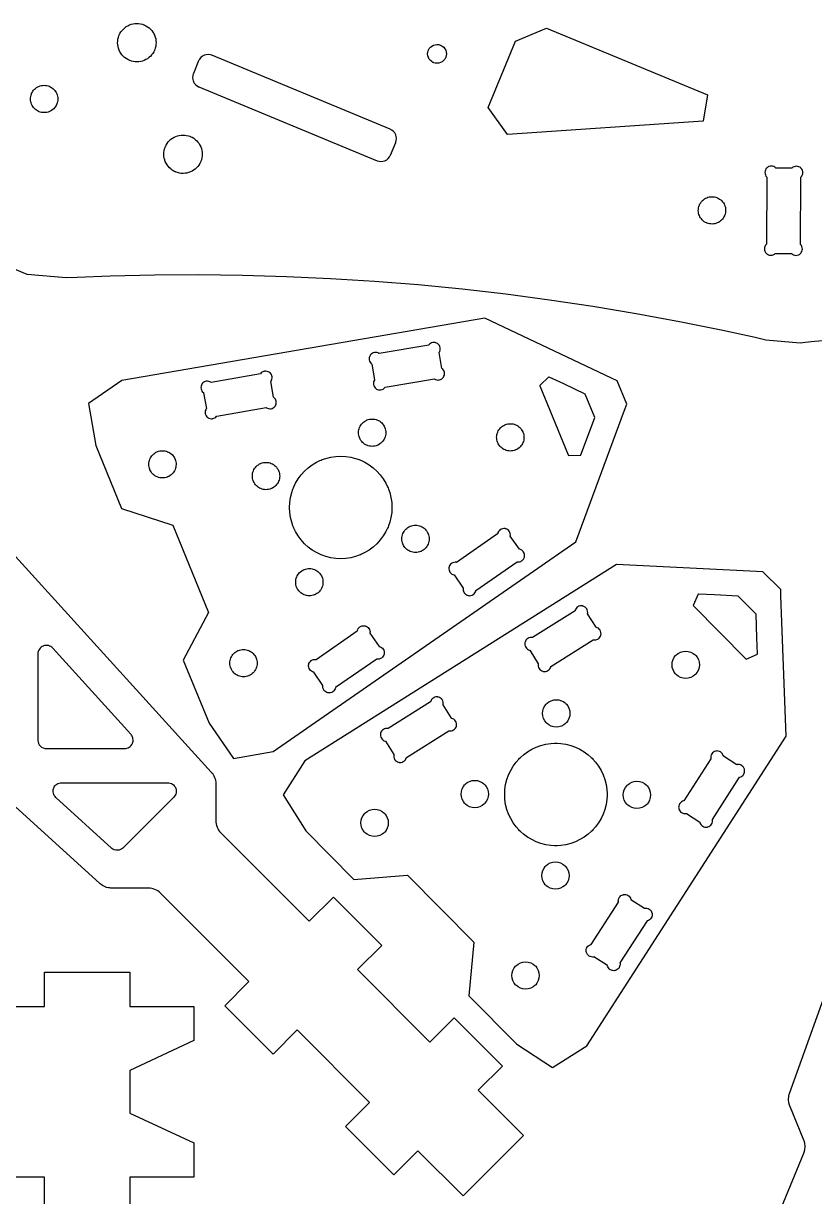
# Model space of a CAD drawing. Extents: x 0 to 997, y 0 to 569.
# Drawn here: x 362.4 to 455.1, y 200.6 to 338 of the extents above; entities that cross this region are included whole.
import ezdxf

# ---------------------------------------------------------------- set-up
doc = ezdxf.new("R2010")
doc.units = 0
doc.layers.get('0').update_dxf_attribs({"linetype": 'CONTINUOUS'})

msp = doc.modelspace()

# ---------------------------------------------------------------- linework, layer by layer
at = {"color": 0}
for points in [[(374.814, 333.706), (374.761, 333.728), (374.606, 333.804), (374.412, 333.921), (374.235, 334.056), (374.072, 334.204), (373.928, 334.367), (373.799, 334.542), (373.689, 334.728), (373.596, 334.924), (373.524, 335.126), (373.469, 335.336), (373.436, 335.55), (373.425, 335.768), (373.433, 335.989), (373.465, 336.208), (373.519, 336.428), (373.574, 336.592), (373.596, 336.646), (373.618, 336.699), (373.694, 336.853), (373.813, 337.047), (373.946, 337.225), (374.094, 337.386), (374.257, 337.532), (374.433, 337.661), (374.618, 337.771), (374.814, 337.862), (375.017, 337.936), (375.226, 337.989), (375.442, 338.022), (375.66, 338.035), (375.879, 338.025), (376.1, 337.994), (376.319, 337.94), (376.483, 337.885), (376.536, 337.862), (376.589, 337.84), (376.744, 337.764), (376.938, 337.647), (377.115, 337.514), (377.278, 337.364), (377.424, 337.201), (377.551, 337.026), (377.661, 336.84), (377.754, 336.646), (377.826, 336.442), (377.881, 336.232), (377.914, 336.018), (377.925, 335.8), (377.917, 335.581), (377.885, 335.36), (377.831, 335.14), (377.776, 334.976), (377.754, 334.924), (377.732, 334.869), (377.656, 334.715), (377.537, 334.522), (377.404, 334.343), (377.256, 334.182), (377.093, 334.036), (376.917, 333.908), (376.732, 333.797), (376.536, 333.706), (376.333, 333.632), (376.124, 333.579), (375.908, 333.546), (375.69, 333.533), (375.471, 333.543), (375.25, 333.574), (375.031, 333.628), (374.867, 333.683), (374.814, 333.706)], [(423.699, 337.476), (442.546, 329.669), (442.044, 326.597), (419.124, 325.013), (416.828, 328.203), (420.042, 335.961), (423.699, 337.476)], [(410.431, 333.457), (410.379, 333.478), (410.233, 333.563), (410.068, 333.7), (409.933, 333.865), (409.835, 334.053), (409.772, 334.254), (409.751, 334.465), (409.771, 334.681), (409.814, 334.843), (409.835, 334.894), (409.856, 334.946), (409.94, 335.09), (410.078, 335.257), (410.243, 335.39), (410.431, 335.489), (410.632, 335.551), (410.843, 335.574), (411.058, 335.554), (411.221, 335.511), (411.272, 335.489), (411.324, 335.468), (411.468, 335.383), (411.635, 335.246), (411.768, 335.081), (411.867, 334.894), (411.929, 334.692), (411.951, 334.481), (411.932, 334.265), (411.889, 334.103), (411.867, 334.053), (411.846, 334.001), (411.761, 333.856), (411.624, 333.69), (411.458, 333.556), (411.272, 333.457), (411.069, 333.394), (410.858, 333.372), (410.643, 333.393), (410.481, 333.436), (410.431, 333.457)], [(382.299, 332.175), (382.275, 332.121), (382.229, 331.949), (382.207, 331.715), (382.229, 331.483), (382.275, 331.311), (382.299, 331.257), (382.321, 331.203), (382.41, 331.049), (382.558, 330.867), (382.739, 330.718), (382.893, 330.629), (382.947, 330.607), (403.828, 321.958), (403.882, 321.936), (404.053, 321.89), (404.286, 321.867), (404.519, 321.89), (404.692, 321.936), (404.746, 321.958), (404.8, 321.981), (404.954, 322.069), (405.135, 322.218), (405.283, 322.4), (405.372, 322.554), (405.394, 322.608), (406.007, 324.086), (406.029, 324.14), (406.076, 324.313), (406.099, 324.546), (406.076, 324.778), (406.029, 324.95), (406.007, 325.004), (405.985, 325.058), (405.896, 325.213), (405.747, 325.394), (405.567, 325.543), (405.412, 325.632), (405.358, 325.654), (384.478, 334.303), (384.424, 334.325), (384.251, 334.371), (384.019, 334.394), (383.786, 334.371), (383.614, 334.325), (383.56, 334.303), (383.506, 334.281), (383.351, 334.192), (383.171, 334.043), (383.022, 333.861), (382.933, 333.707), (382.91, 333.653), (382.299, 332.175)], [(364.196, 327.711), (364.158, 327.726), (364.049, 327.782), (363.911, 327.865), (363.785, 327.96), (363.669, 328.065), (363.565, 328.182), (363.475, 328.306), (363.396, 328.439), (363.331, 328.578), (363.278, 328.722), (363.24, 328.871), (363.217, 329.024), (363.208, 329.178), (363.215, 329.335), (363.237, 329.492), (363.275, 329.647), (363.315, 329.764), (363.331, 329.801), (363.346, 329.839), (363.4, 329.95), (363.483, 330.088), (363.579, 330.214), (363.685, 330.329), (363.8, 330.432), (363.925, 330.524), (364.057, 330.603), (364.196, 330.668), (364.34, 330.719), (364.49, 330.757), (364.643, 330.781), (364.797, 330.79), (364.954, 330.783), (365.111, 330.761), (365.267, 330.722), (365.383, 330.683), (365.421, 330.668), (365.458, 330.651), (365.569, 330.597), (365.707, 330.514), (365.833, 330.419), (365.949, 330.313), (366.051, 330.197), (366.143, 330.072), (366.221, 329.94), (366.286, 329.801), (366.339, 329.657), (366.376, 329.508), (366.4, 329.356), (366.408, 329.2), (366.403, 329.044), (366.381, 328.888), (366.342, 328.732), (366.303, 328.615), (366.286, 328.578), (366.271, 328.539), (366.217, 328.429), (366.133, 328.292), (366.039, 328.165), (365.932, 328.05), (365.817, 327.946), (365.692, 327.856), (365.56, 327.776), (365.421, 327.711), (365.276, 327.66), (365.128, 327.621), (364.975, 327.597), (364.819, 327.589), (364.664, 327.596), (364.507, 327.618), (364.35, 327.657), (364.235, 327.696), (364.196, 327.711)], [(380.226, 320.64), (380.172, 320.661), (380.018, 320.739), (379.825, 320.856), (379.646, 320.989), (379.485, 321.139), (379.339, 321.301), (379.211, 321.476), (379.1, 321.662), (379.008, 321.857), (378.935, 322.061), (378.882, 322.271), (378.849, 322.485), (378.836, 322.703), (378.846, 322.922), (378.876, 323.143), (378.931, 323.362), (378.986, 323.526), (379.008, 323.579), (379.031, 323.633), (379.107, 323.787), (379.224, 323.981), (379.358, 324.158), (379.507, 324.321), (379.669, 324.467), (379.844, 324.594), (380.031, 324.706), (380.226, 324.797), (380.429, 324.871), (380.639, 324.924), (380.853, 324.957), (381.071, 324.969), (381.292, 324.96), (381.511, 324.929), (381.731, 324.875), (381.894, 324.819), (381.949, 324.797), (382.001, 324.775), (382.156, 324.699), (382.35, 324.582), (382.528, 324.447), (382.689, 324.299), (382.835, 324.136), (382.964, 323.961), (383.074, 323.775), (383.165, 323.579), (383.239, 323.376), (383.292, 323.167), (383.325, 322.953), (383.338, 322.735), (383.328, 322.514), (383.297, 322.294), (383.243, 322.075), (383.188, 321.911), (383.165, 321.857), (383.143, 321.804), (383.067, 321.65), (382.95, 321.456), (382.817, 321.278), (382.667, 321.117), (382.504, 320.971), (382.329, 320.842), (382.143, 320.732), (381.949, 320.64), (381.744, 320.567), (381.535, 320.514), (381.321, 320.481), (381.103, 320.468), (380.883, 320.478), (380.662, 320.508), (380.443, 320.563), (380.279, 320.618), (380.226, 320.64)], [(453.493, 320.026), (453.521, 320.054), (453.59, 320.144), (453.66, 320.275), (453.701, 320.412), (453.715, 320.556), (453.703, 320.7), (453.662, 320.839), (453.594, 320.969), (453.525, 321.061), (453.499, 321.088), (453.472, 321.114), (453.382, 321.185), (453.251, 321.254), (453.112, 321.296), (452.969, 321.31), (452.826, 321.297), (452.688, 321.257), (452.557, 321.189), (452.465, 321.119), (452.439, 321.093), (450.56, 321.103), (450.533, 321.131), (450.443, 321.2), (450.313, 321.269), (450.174, 321.311), (450.031, 321.325), (449.888, 321.313), (449.749, 321.272), (449.617, 321.204), (449.526, 321.135), (449.499, 321.108), (449.472, 321.082), (449.403, 320.992), (449.333, 320.861), (449.29, 320.722), (449.276, 320.579), (449.289, 320.436), (449.331, 320.297), (449.397, 320.167), (449.467, 320.075), (449.493, 320.049), (449.451, 312.169), (449.425, 312.143), (449.356, 312.053), (449.286, 311.922), (449.244, 311.783), (449.229, 311.64), (449.242, 311.497), (449.283, 311.358), (449.351, 311.226), (449.419, 311.136), (449.446, 311.108), (449.472, 311.082), (449.564, 311.013), (449.693, 310.943), (449.832, 310.901), (449.975, 310.886), (450.118, 310.9), (450.258, 310.94), (450.389, 311.008), (450.481, 311.076), (450.507, 311.103), (452.386, 311.093), (452.412, 311.067), (452.503, 310.997), (452.633, 310.928), (452.772, 310.886), (452.915, 310.871), (453.058, 310.883), (453.197, 310.925), (453.328, 310.992), (453.419, 311.061), (453.446, 311.088), (453.474, 311.114), (453.543, 311.206), (453.612, 311.335), (453.654, 311.474), (453.668, 311.617), (453.656, 311.76), (453.615, 311.9), (453.547, 312.031), (453.478, 312.122), (453.451, 312.149), (453.493, 320.026)], [(442.46, 314.664), (442.422, 314.681), (442.313, 314.735), (442.175, 314.818), (442.049, 314.912), (441.933, 315.019), (441.829, 315.135), (441.739, 315.26), (441.66, 315.392), (441.594, 315.531), (441.543, 315.675), (441.504, 315.824), (441.481, 315.976), (441.472, 316.132), (441.479, 316.287), (441.501, 316.444), (441.539, 316.6), (441.579, 316.717), (441.594, 316.754), (441.61, 316.793), (441.665, 316.903), (441.749, 317.04), (441.843, 317.167), (441.949, 317.282), (442.065, 317.386), (442.189, 317.476), (442.321, 317.556), (442.46, 317.621), (442.606, 317.672), (442.754, 317.711), (442.907, 317.735), (443.061, 317.743), (443.218, 317.736), (443.375, 317.714), (443.531, 317.676), (443.647, 317.636), (443.685, 317.621), (443.722, 317.606), (443.833, 317.55), (443.971, 317.467), (444.097, 317.372), (444.213, 317.267), (444.315, 317.15), (444.407, 317.026), (444.485, 316.894), (444.551, 316.756), (444.603, 316.61), (444.64, 316.461), (444.664, 316.308), (444.674, 316.154), (444.667, 315.997), (444.644, 315.84), (444.606, 315.685), (444.567, 315.568), (444.551, 315.531), (444.535, 315.493), (444.481, 315.382), (444.397, 315.244), (444.303, 315.118), (444.196, 315.003), (444.081, 314.9), (443.956, 314.808), (443.824, 314.729), (443.685, 314.664), (443.54, 314.612), (443.392, 314.575), (443.239, 314.551), (443.083, 314.542), (442.928, 314.549), (442.771, 314.571), (442.615, 314.61), (442.499, 314.649), (442.46, 314.664)], [(373.874, 281.215), (379.89, 279.283), (384.067, 269.05), (381.119, 263.46), (384.136, 256.064), (386.983, 251.953), (391.647, 252.75), (427.133, 277.319), (432.835, 292.731), (433.094, 293.432), (431.981, 296.162), (431.303, 296.483), (416.449, 303.506), (373.904, 296.235), (370.013, 293.54), (370.856, 288.612), (373.874, 281.215)], [(404.082, 299.362), (404.051, 299.385), (403.95, 299.438), (403.81, 299.483), (403.665, 299.501), (403.522, 299.49), (403.383, 299.453), (403.254, 299.389), (403.136, 299.299), (403.058, 299.215), (403.036, 299.185), (403.015, 299.153), (402.961, 299.053), (402.917, 298.912), (402.899, 298.768), (402.91, 298.625), (402.947, 298.486), (403.011, 298.356), (403.101, 298.239), (403.185, 298.161), (403.215, 298.139), (403.532, 296.287), (403.51, 296.256), (403.457, 296.154), (403.411, 296.015), (403.394, 295.871), (403.404, 295.728), (403.442, 295.589), (403.507, 295.458), (403.596, 295.342), (403.679, 295.264), (403.711, 295.242), (403.742, 295.219), (403.843, 295.167), (403.983, 295.121), (404.126, 295.104), (404.271, 295.114), (404.41, 295.151), (404.539, 295.215), (404.656, 295.306), (404.735, 295.389), (404.756, 295.419), (410.55, 296.41), (410.581, 296.389), (410.679, 296.338), (410.818, 296.292), (410.963, 296.272), (411.074, 296.276), (411.111, 296.283), (411.147, 296.289), (411.253, 296.322), (411.383, 296.388), (411.5, 296.478), (411.575, 296.56), (411.596, 296.589), (411.618, 296.619), (411.669, 296.718), (411.715, 296.857), (411.733, 297.001), (411.729, 297.112), (411.724, 297.149), (411.717, 297.185), (411.685, 297.292), (411.619, 297.422), (411.529, 297.537), (411.447, 297.614), (411.418, 297.635), (411.101, 299.486), (411.122, 299.517), (411.176, 299.618), (411.222, 299.758), (411.239, 299.903), (411.228, 300.046), (411.19, 300.185), (411.126, 300.315), (411.037, 300.432), (410.953, 300.51), (410.922, 300.532), (410.892, 300.554), (410.79, 300.607), (410.65, 300.653), (410.506, 300.669), (410.362, 300.66), (410.224, 300.621), (410.093, 300.557), (409.976, 300.468), (409.899, 300.385), (409.876, 300.353), (404.082, 299.362)], [(390.836, 293.042), (390.867, 293.019), (390.968, 292.967), (391.108, 292.921), (391.253, 292.904), (391.396, 292.914), (391.535, 292.951), (391.665, 293.015), (391.782, 293.106), (391.86, 293.189), (391.882, 293.219), (391.904, 293.251), (391.957, 293.353), (392.003, 293.492), (392.019, 293.636), (392.01, 293.779), (391.971, 293.918), (391.907, 294.049), (391.818, 294.165), (391.735, 294.243), (391.703, 294.265), (391.388, 296.117), (391.408, 296.147), (391.46, 296.246), (391.506, 296.385), (391.525, 296.529), (391.521, 296.64), (391.514, 296.676), (391.508, 296.714), (391.475, 296.819), (391.41, 296.95), (391.319, 297.067), (391.237, 297.142), (391.208, 297.162), (391.178, 297.185), (391.079, 297.236), (390.94, 297.282), (390.796, 297.3), (390.685, 297.296), (390.649, 297.29), (390.612, 297.283), (390.506, 297.251), (390.375, 297.185), (390.26, 297.096), (390.183, 297.014), (390.162, 296.985), (384.368, 295.994), (384.338, 296.015), (384.236, 296.068), (384.096, 296.114), (383.951, 296.132), (383.808, 296.121), (383.669, 296.083), (383.539, 296.019), (383.422, 295.929), (383.344, 295.846), (383.322, 295.815), (383.3, 295.785), (383.247, 295.683), (383.201, 295.543), (383.185, 295.399), (383.196, 295.256), (383.233, 295.117), (383.297, 294.986), (383.386, 294.869), (383.471, 294.792), (383.501, 294.769), (383.818, 292.918), (383.796, 292.888), (383.744, 292.789), (383.699, 292.65), (383.681, 292.506), (383.685, 292.394), (383.69, 292.358), (383.697, 292.322), (383.729, 292.215), (383.794, 292.085), (383.885, 291.969), (383.967, 291.893), (383.996, 291.872), (384.026, 291.851), (384.125, 291.799), (384.264, 291.753), (384.408, 291.735), (384.519, 291.739), (384.556, 291.744), (384.592, 291.751), (384.699, 291.785), (384.829, 291.85), (384.944, 291.939), (385.021, 292.021), (385.042, 292.051), (390.836, 293.042)], [(422.896, 295.644), (422.918, 295.592), (426.219, 287.501), (426.242, 287.449), (427.69, 287.472), (427.71, 287.525), (428.356, 289.269), (429.326, 291.894), (428.213, 294.625), (425.696, 295.815), (424.001, 296.617), (423.949, 296.642), (422.896, 295.644)], [(403.864, 288.625), (403.826, 288.61), (403.71, 288.571), (403.553, 288.532), (403.397, 288.51), (403.24, 288.503), (403.085, 288.513), (402.933, 288.536), (402.783, 288.574), (402.639, 288.625), (402.5, 288.69), (402.368, 288.769), (402.243, 288.861), (402.128, 288.964), (402.022, 289.079), (401.926, 289.206), (401.843, 289.343), (401.789, 289.454), (401.774, 289.492), (401.757, 289.529), (401.718, 289.646), (401.681, 289.801), (401.657, 289.958), (401.651, 290.115), (401.66, 290.269), (401.683, 290.422), (401.721, 290.571), (401.774, 290.715), (401.839, 290.854), (401.917, 290.987), (402.008, 291.111), (402.112, 291.228), (402.228, 291.333), (402.354, 291.428), (402.492, 291.511), (402.601, 291.567), (402.639, 291.582), (402.676, 291.597), (402.793, 291.636), (402.95, 291.675), (403.106, 291.697), (403.263, 291.704), (403.418, 291.696), (403.571, 291.672), (403.719, 291.633), (403.864, 291.582), (404.003, 291.517), (404.135, 291.438), (404.26, 291.347), (404.375, 291.243), (404.481, 291.128), (404.576, 291.001), (404.66, 290.864), (404.714, 290.754), (404.729, 290.715), (404.746, 290.678), (404.785, 290.561), (404.824, 290.406), (404.846, 290.249), (404.851, 290.092), (404.843, 289.938), (404.819, 289.785), (404.782, 289.636), (404.729, 289.492), (404.664, 289.353), (404.586, 289.221), (404.494, 289.096), (404.392, 288.981), (404.276, 288.874), (404.149, 288.779), (404.011, 288.696), (403.901, 288.642), (403.864, 288.625)], [(420.053, 288.076), (420.015, 288.061), (419.899, 288.022), (419.743, 287.983), (419.586, 287.961), (419.429, 287.954), (419.275, 287.964), (419.122, 287.987), (418.974, 288.025), (418.829, 288.076), (418.69, 288.142), (418.557, 288.221), (418.433, 288.313), (418.317, 288.415), (418.211, 288.531), (418.117, 288.657), (418.033, 288.794), (417.978, 288.904), (417.963, 288.943), (417.947, 288.981), (417.908, 289.097), (417.869, 289.253), (417.847, 289.41), (417.84, 289.567), (417.85, 289.721), (417.872, 289.874), (417.911, 290.022), (417.963, 290.167), (418.028, 290.306), (418.107, 290.439), (418.199, 290.563), (418.301, 290.679), (418.417, 290.785), (418.543, 290.879), (418.681, 290.963), (418.79, 291.018), (418.829, 291.033), (418.867, 291.049), (418.983, 291.088), (419.139, 291.126), (419.296, 291.149), (419.453, 291.156), (419.607, 291.147), (419.76, 291.124), (419.908, 291.085), (420.053, 291.033), (420.192, 290.968), (420.325, 290.889), (420.449, 290.797), (420.565, 290.694), (420.671, 290.579), (420.765, 290.453), (420.849, 290.315), (420.904, 290.206), (420.919, 290.167), (420.935, 290.129), (420.974, 290.013), (421.013, 289.857), (421.035, 289.7), (421.042, 289.543), (421.032, 289.389), (421.01, 289.236), (420.971, 289.088), (420.919, 288.943), (420.854, 288.804), (420.775, 288.671), (420.683, 288.547), (420.581, 288.431), (420.465, 288.325), (420.339, 288.231), (420.201, 288.147), (420.092, 288.092), (420.053, 288.076)], [(379.283, 284.919), (379.246, 284.903), (379.129, 284.864), (378.974, 284.825), (378.817, 284.803), (378.66, 284.797), (378.506, 284.806), (378.353, 284.829), (378.204, 284.867), (378.06, 284.919), (377.921, 284.985), (377.787, 285.063), (377.664, 285.154), (377.547, 285.257), (377.442, 285.372), (377.347, 285.499), (377.264, 285.636), (377.208, 285.747), (377.193, 285.785), (377.178, 285.822), (377.139, 285.939), (377.1, 286.094), (377.078, 286.251), (377.071, 286.408), (377.079, 286.564), (377.103, 286.715), (377.142, 286.865), (377.193, 287.01), (377.258, 287.149), (377.338, 287.281), (377.428, 287.406), (377.532, 287.521), (377.647, 287.626), (377.774, 287.722), (377.911, 287.806), (378.021, 287.86), (378.06, 287.875), (378.097, 287.89), (378.214, 287.931), (378.369, 287.968), (378.526, 287.99), (378.683, 287.997), (378.838, 287.989), (378.99, 287.965), (379.139, 287.928), (379.283, 287.875), (379.422, 287.81), (379.554, 287.731), (379.679, 287.64), (379.796, 287.536), (379.901, 287.421), (379.996, 287.294), (380.079, 287.157), (380.133, 287.047), (380.15, 287.01), (380.165, 286.971), (380.204, 286.856), (380.243, 286.699), (380.265, 286.542), (380.272, 286.386), (380.263, 286.231), (380.239, 286.078), (380.201, 285.929), (380.15, 285.785), (380.085, 285.646), (380.006, 285.514), (379.914, 285.389), (379.811, 285.274), (379.696, 285.167), (379.569, 285.072), (379.432, 284.989), (379.322, 284.935), (379.283, 284.919)], [(401.865, 275.803), (401.729, 275.746), (401.307, 275.603), (400.735, 275.46), (400.154, 275.375), (399.569, 275.346), (398.985, 275.375), (398.404, 275.46), (397.833, 275.603), (397.411, 275.746), (397.274, 275.803), (397.136, 275.86), (396.737, 276.057), (396.232, 276.36), (395.761, 276.71), (395.328, 277.103), (394.933, 277.537), (394.583, 278.008), (394.281, 278.514), (394.083, 278.912), (394.026, 279.05), (393.969, 279.188), (393.826, 279.608), (393.683, 280.181), (393.599, 280.761), (393.569, 281.346), (393.599, 281.931), (393.683, 282.511), (393.826, 283.083), (393.969, 283.506), (394.026, 283.642), (394.083, 283.779), (394.281, 284.179), (394.583, 284.685), (394.933, 285.156), (395.328, 285.589), (395.761, 285.982), (396.232, 286.332), (396.737, 286.635), (397.136, 286.832), (397.274, 286.889), (397.411, 286.946), (397.833, 287.089), (398.404, 287.232), (398.985, 287.318), (399.569, 287.346), (400.154, 287.318), (400.735, 287.232), (401.307, 287.089), (401.729, 286.946), (401.865, 286.889), (402.003, 286.832), (402.403, 286.635), (402.908, 286.332), (403.379, 285.982), (403.813, 285.589), (404.206, 285.156), (404.556, 284.685), (404.858, 284.179), (405.057, 283.779), (405.112, 283.642), (405.169, 283.506), (405.313, 283.083), (405.456, 282.511), (405.542, 281.931), (405.569, 281.346), (405.542, 280.761), (405.456, 280.181), (405.313, 279.608), (405.169, 279.188), (405.112, 279.05), (405.057, 278.912), (404.858, 278.514), (404.556, 278.008), (404.206, 277.537), (403.813, 277.103), (403.379, 276.71), (402.908, 276.36), (402.403, 276.057), (402.003, 275.86), (401.865, 275.803)], [(391.425, 283.55), (391.386, 283.533), (391.269, 283.494), (391.114, 283.456), (390.957, 283.433), (390.801, 283.428), (390.646, 283.436), (390.493, 283.46), (390.344, 283.497), (390.2, 283.55), (390.061, 283.615), (389.929, 283.693), (389.804, 283.785), (389.689, 283.888), (389.582, 284.003), (389.487, 284.131), (389.404, 284.268), (389.35, 284.378), (389.333, 284.415), (389.318, 284.453), (389.279, 284.569), (389.24, 284.726), (389.218, 284.882), (389.213, 285.039), (389.221, 285.194), (389.244, 285.346), (389.282, 285.496), (389.333, 285.64), (389.4, 285.779), (389.478, 285.911), (389.569, 286.036), (389.672, 286.151), (389.787, 286.257), (389.914, 286.353), (390.051, 286.436), (390.162, 286.49), (390.2, 286.506), (390.237, 286.522), (390.354, 286.561), (390.51, 286.599), (390.667, 286.622), (390.824, 286.628), (390.978, 286.619), (391.131, 286.596), (391.281, 286.558), (391.425, 286.506), (391.564, 286.44), (391.696, 286.362), (391.819, 286.271), (391.936, 286.167), (392.042, 286.051), (392.138, 285.925), (392.219, 285.787), (392.275, 285.678), (392.29, 285.64), (392.306, 285.603), (392.346, 285.486), (392.383, 285.329), (392.406, 285.172), (392.412, 285.017), (392.404, 284.861), (392.381, 284.708), (392.342, 284.56), (392.29, 284.415), (392.225, 284.276), (392.146, 284.144), (392.056, 284.019), (391.951, 283.904), (391.836, 283.799), (391.71, 283.703), (391.572, 283.619), (391.463, 283.565), (391.425, 283.55)], [(408.94, 276.186), (408.901, 276.171), (408.785, 276.131), (408.629, 276.093), (408.472, 276.071), (408.317, 276.064), (408.161, 276.072), (408.008, 276.096), (407.86, 276.135), (407.715, 276.186), (407.576, 276.251), (407.444, 276.331), (407.319, 276.421), (407.204, 276.525), (407.097, 276.64), (407.003, 276.767), (406.919, 276.904), (406.865, 277.014), (406.849, 277.051), (406.833, 277.09), (406.794, 277.207), (406.756, 277.362), (406.733, 277.519), (406.726, 277.675), (406.736, 277.831), (406.76, 277.983), (406.797, 278.132), (406.849, 278.276), (406.915, 278.415), (406.993, 278.547), (407.085, 278.672), (407.188, 278.787), (407.303, 278.894), (407.429, 278.989), (407.567, 279.072), (407.678, 279.126), (407.715, 279.143), (407.753, 279.158), (407.869, 279.197), (408.025, 279.236), (408.182, 279.258), (408.339, 279.265), (408.493, 279.256), (408.646, 279.232), (408.796, 279.194), (408.94, 279.143), (409.079, 279.076), (409.211, 278.999), (409.335, 278.907), (409.451, 278.804), (409.557, 278.689), (409.651, 278.563), (409.735, 278.425), (409.79, 278.314), (409.806, 278.276), (409.821, 278.239), (409.861, 278.122), (409.899, 277.967), (409.921, 277.81), (409.928, 277.653), (409.919, 277.499), (409.896, 277.346), (409.857, 277.196), (409.806, 277.051), (409.74, 276.912), (409.661, 276.781), (409.571, 276.657), (409.467, 276.54), (409.351, 276.435), (409.225, 276.339), (409.088, 276.257), (408.978, 276.201), (408.94, 276.186)], [(420.233, 274.975), (420.269, 274.968), (420.381, 274.963), (420.525, 274.979), (420.665, 275.024), (420.764, 275.075), (420.794, 275.096), (420.824, 275.117), (420.907, 275.192), (420.997, 275.306), (421.064, 275.436), (421.099, 275.542), (421.104, 275.578), (421.111, 275.614), (421.117, 275.725), (421.1, 275.871), (421.056, 276.01), (421.004, 276.11), (420.983, 276.139), (420.963, 276.169), (420.888, 276.251), (420.774, 276.343), (420.643, 276.41), (420.537, 276.444), (420.501, 276.45), (419.432, 277.994), (419.439, 278.032), (419.443, 278.146), (419.426, 278.293), (419.381, 278.431), (419.31, 278.556), (419.217, 278.667), (419.104, 278.757), (418.974, 278.825), (418.865, 278.86), (418.828, 278.867), (418.79, 278.874), (418.676, 278.879), (418.531, 278.861), (418.392, 278.817), (418.267, 278.746), (418.157, 278.653), (418.065, 278.54), (417.997, 278.41), (417.963, 278.3), (417.956, 278.264), (413.122, 274.917), (413.086, 274.924), (412.975, 274.929), (412.831, 274.912), (412.69, 274.867), (412.592, 274.817), (412.561, 274.796), (412.531, 274.775), (412.449, 274.7), (412.358, 274.585), (412.29, 274.456), (412.257, 274.349), (412.25, 274.313), (412.243, 274.276), (412.239, 274.161), (412.256, 274.015), (412.301, 273.878), (412.372, 273.751), (412.464, 273.642), (412.578, 273.551), (412.708, 273.483), (412.817, 273.447), (412.854, 273.442), (413.924, 271.896), (413.917, 271.86), (413.911, 271.744), (413.929, 271.599), (413.975, 271.461), (414.044, 271.335), (414.138, 271.225), (414.251, 271.135), (414.382, 271.067), (414.49, 271.031), (414.528, 271.025), (414.565, 271.018), (414.679, 271.013), (414.825, 271.031), (414.963, 271.075), (415.089, 271.146), (415.199, 271.239), (415.289, 271.351), (415.357, 271.482), (415.393, 271.59), (415.4, 271.628), (420.233, 274.975)], [(401.088, 237.775), (407.386, 238.292), (415.161, 230.435), (414.576, 224.143), (420.196, 218.465), (424.399, 215.756), (428.403, 218.278), (451.785, 254.557), (451.154, 270.976), (451.126, 271.724), (449.051, 273.821), (448.304, 273.857), (431.893, 274.66), (395.368, 251.661), (392.806, 247.683), (395.469, 243.453), (401.088, 237.775)], [(396.5, 271.11), (396.463, 271.094), (396.346, 271.056), (396.19, 271.017), (396.033, 270.994), (395.876, 270.987), (395.722, 270.997), (395.569, 271.021), (395.421, 271.058), (395.276, 271.11), (395.138, 271.175), (395.004, 271.254), (394.881, 271.346), (394.764, 271.449), (394.658, 271.564), (394.564, 271.69), (394.481, 271.828), (394.425, 271.939), (394.41, 271.976), (394.394, 272.014), (394.356, 272.131), (394.317, 272.286), (394.294, 272.443), (394.287, 272.6), (394.296, 272.754), (394.319, 272.907), (394.358, 273.056), (394.41, 273.2), (394.475, 273.339), (394.554, 273.472), (394.644, 273.596), (394.749, 273.713), (394.864, 273.818), (394.99, 273.912), (395.128, 273.996), (395.237, 274.051), (395.276, 274.067), (395.314, 274.082), (395.431, 274.122), (395.586, 274.16), (395.743, 274.182), (395.899, 274.189), (396.054, 274.181), (396.207, 274.157), (396.356, 274.118), (396.5, 274.067), (396.639, 274.001), (396.771, 273.922), (396.896, 273.832), (397.011, 273.728), (397.118, 273.612), (397.213, 273.486), (397.296, 273.349), (397.35, 273.239), (397.367, 273.2), (397.382, 273.162), (397.421, 273.046), (397.46, 272.89), (397.482, 272.733), (397.489, 272.578), (397.479, 272.422), (397.456, 272.269), (397.418, 272.121), (397.367, 271.976), (397.301, 271.838), (397.222, 271.706), (397.131, 271.581), (397.028, 271.465), (396.912, 271.358), (396.786, 271.264), (396.649, 271.181), (396.537, 271.126), (396.5, 271.11)], [(440.858, 269.865), (440.899, 269.825), (447.044, 263.614), (447.085, 263.572), (448.414, 264.15), (448.412, 264.207), (448.34, 266.065), (448.233, 268.862), (446.16, 270.958), (443.378, 271.094), (441.506, 271.186), (441.449, 271.189), (440.858, 269.865)], [(422.053, 266.101), (422.015, 266.11), (421.901, 266.119), (421.756, 266.108), (421.615, 266.069), (421.487, 266.004), (421.374, 265.917), (421.278, 265.807), (421.203, 265.679), (421.164, 265.572), (421.156, 265.536), (421.147, 265.499), (421.136, 265.385), (421.147, 265.237), (421.188, 265.099), (421.251, 264.969), (421.34, 264.856), (421.449, 264.76), (421.576, 264.686), (421.683, 264.646), (421.721, 264.638), (422.721, 263.049), (422.713, 263.011), (422.703, 262.897), (422.714, 262.75), (422.753, 262.611), (422.818, 262.482), (422.906, 262.368), (423.015, 262.274), (423.143, 262.199), (423.25, 262.16), (423.286, 262.151), (423.324, 262.143), (423.438, 262.132), (423.585, 262.143), (423.724, 262.183), (423.853, 262.247), (423.967, 262.336), (424.063, 262.444), (424.136, 262.572), (424.175, 262.679), (424.185, 262.715), (429.158, 265.849), (429.194, 265.84), (429.306, 265.831), (429.451, 265.84), (429.592, 265.879), (429.693, 265.925), (429.725, 265.944), (429.756, 265.965), (429.842, 266.036), (429.938, 266.146), (430.01, 266.274), (430.049, 266.378), (430.056, 266.414), (430.064, 266.45), (430.075, 266.56), (430.064, 266.706), (430.025, 266.847), (429.979, 266.949), (429.96, 266.979), (429.94, 267.011), (429.869, 267.096), (429.758, 267.192), (429.631, 267.264), (429.526, 267.303), (429.492, 267.311), (428.49, 268.901), (428.499, 268.938), (428.508, 269.051), (428.497, 269.199), (428.458, 269.338), (428.393, 269.467), (428.306, 269.581), (428.196, 269.676), (428.069, 269.75), (427.961, 269.79), (427.925, 269.799), (427.888, 269.807), (427.774, 269.817), (427.626, 269.806), (427.487, 269.767), (427.358, 269.701), (427.244, 269.614), (427.15, 269.506), (427.075, 269.378), (427.036, 269.269), (427.028, 269.233), (422.053, 266.101)], [(401.513, 266.878), (401.519, 266.915), (401.554, 267.024), (401.622, 267.156), (401.714, 267.268), (401.824, 267.361), (401.949, 267.431), (402.086, 267.476), (402.233, 267.494), (402.347, 267.489), (402.385, 267.482), (402.422, 267.475), (402.531, 267.44), (402.661, 267.372), (402.774, 267.281), (402.867, 267.171), (402.938, 267.046), (402.982, 266.908), (403, 266.761), (402.994, 266.647), (402.989, 266.61), (404.058, 265.065), (404.094, 265.058), (404.204, 265.024), (404.335, 264.956), (404.447, 264.864), (404.54, 264.754), (404.61, 264.629), (404.656, 264.492), (404.674, 264.344), (404.668, 264.231), (404.661, 264.193), (404.654, 264.156), (404.619, 264.047), (404.551, 263.917), (404.46, 263.804), (404.35, 263.711), (404.225, 263.64), (404.088, 263.596), (403.94, 263.578), (403.826, 263.583), (403.789, 263.589), (398.956, 260.243), (398.95, 260.207), (398.915, 260.101), (398.849, 259.971), (398.758, 259.856), (398.675, 259.782), (398.646, 259.761), (398.615, 259.74), (398.517, 259.689), (398.376, 259.644), (398.232, 259.628), (398.121, 259.633), (398.085, 259.639), (398.049, 259.646), (397.942, 259.681), (397.813, 259.747), (397.697, 259.838), (397.622, 259.919), (397.601, 259.95), (397.581, 259.981), (397.531, 260.079), (397.485, 260.219), (397.468, 260.364), (397.474, 260.475), (397.481, 260.511), (396.411, 262.056), (396.374, 262.063), (396.265, 262.099), (396.135, 262.167), (396.021, 262.257), (395.928, 262.367), (395.858, 262.493), (395.813, 262.631), (395.794, 262.776), (395.8, 262.89), (395.807, 262.928), (395.814, 262.965), (395.849, 263.074), (395.917, 263.204), (396.008, 263.318), (396.118, 263.411), (396.243, 263.481), (396.382, 263.526), (396.528, 263.544), (396.642, 263.539), (396.679, 263.532), (401.513, 266.878)], [(365.815, 264.858), (365.79, 264.886), (365.704, 264.963), (365.581, 265.049), (365.447, 265.114), (365.306, 265.158), (365.158, 265.182), (365.01, 265.183), (364.861, 265.162), (364.75, 265.132), (364.715, 265.118), (364.679, 265.104), (364.576, 265.051), (364.453, 264.968), (364.343, 264.867), (364.25, 264.75), (364.176, 264.622), (364.121, 264.485), (364.088, 264.338), (364.075, 264.224), (364.075, 264.185), (364.075, 254.107), (364.075, 254.057), (364.096, 253.906), (364.154, 253.718), (364.246, 253.549), (364.368, 253.4), (364.517, 253.278), (364.686, 253.186), (364.874, 253.128), (365.025, 253.107), (365.075, 253.107), (374.232, 253.107), (374.269, 253.107), (374.379, 253.118), (374.519, 253.15), (374.653, 253.2), (374.778, 253.269), (374.892, 253.356), (374.992, 253.457), (375.078, 253.574), (375.132, 253.669), (375.147, 253.703), (375.161, 253.736), (375.196, 253.842), (375.225, 253.983), (375.232, 254.125), (375.219, 254.268), (375.188, 254.406), (375.135, 254.539), (375.063, 254.664), (374.997, 254.753), (374.972, 254.781), (365.815, 264.858)], [(388.785, 261.638), (388.747, 261.621), (388.631, 261.582), (388.475, 261.544), (388.318, 261.521), (388.161, 261.515), (388.007, 261.524), (387.854, 261.547), (387.704, 261.585), (387.56, 261.638), (387.421, 261.703), (387.289, 261.781), (387.165, 261.872), (387.049, 261.976), (386.943, 262.092), (386.847, 262.218), (386.765, 262.356), (386.71, 262.465), (386.694, 262.503), (386.679, 262.54), (386.639, 262.657), (386.601, 262.814), (386.579, 262.969), (386.572, 263.126), (386.581, 263.282), (386.604, 263.435), (386.643, 263.583), (386.694, 263.728), (386.76, 263.867), (386.839, 263.999), (386.929, 264.124), (387.033, 264.239), (387.149, 264.344), (387.275, 264.44), (387.412, 264.524), (387.522, 264.578), (387.56, 264.593), (387.599, 264.61), (387.715, 264.649), (387.871, 264.688), (388.028, 264.71), (388.183, 264.715), (388.339, 264.707), (388.492, 264.683), (388.64, 264.646), (388.785, 264.593), (388.924, 264.528), (389.056, 264.45), (389.181, 264.358), (389.296, 264.256), (389.403, 264.14), (389.497, 264.013), (389.581, 263.875), (389.635, 263.765), (389.651, 263.728), (389.667, 263.69), (389.706, 263.574), (389.744, 263.417), (389.767, 263.261), (389.774, 263.104), (389.764, 262.949), (389.74, 262.797), (389.703, 262.647), (389.651, 262.503), (389.585, 262.364), (389.507, 262.232), (389.415, 262.107), (389.313, 261.992), (389.197, 261.886), (389.071, 261.79), (388.933, 261.707), (388.822, 261.653), (388.785, 261.638)], [(441.126, 261.786), (441.069, 261.729), (440.876, 261.581), (440.597, 261.435), (440.301, 261.346), (439.996, 261.317), (439.69, 261.346), (439.393, 261.435), (439.115, 261.581), (438.921, 261.729), (438.864, 261.786), (438.807, 261.843), (438.66, 262.036), (438.513, 262.315), (438.425, 262.611), (438.396, 262.917), (438.425, 263.222), (438.513, 263.519), (438.66, 263.797), (438.807, 263.992), (438.864, 264.049), (438.921, 264.106), (439.115, 264.253), (439.393, 264.4), (439.69, 264.487), (439.996, 264.517), (440.301, 264.487), (440.597, 264.4), (440.876, 264.253), (441.069, 264.106), (441.126, 264.049), (441.185, 263.992), (441.332, 263.797), (441.479, 263.519), (441.567, 263.222), (441.596, 262.917), (441.567, 262.611), (441.479, 262.315), (441.332, 262.036), (441.185, 261.843), (441.126, 261.786)], [(412.235, 255.192), (412.271, 255.183), (412.385, 255.172), (412.532, 255.185), (412.672, 255.224), (412.8, 255.287), (412.914, 255.376), (413.01, 255.485), (413.083, 255.612), (413.124, 255.719), (413.132, 255.757), (413.14, 255.793), (413.15, 255.907), (413.139, 256.054), (413.1, 256.194), (413.035, 256.322), (412.947, 256.436), (412.839, 256.532), (412.711, 256.606), (412.604, 256.646), (412.567, 256.654), (411.565, 258.244), (411.574, 258.279), (411.585, 258.39), (411.574, 258.536), (411.535, 258.678), (411.489, 258.779), (411.469, 258.81), (411.45, 258.84), (411.378, 258.926), (411.268, 259.022), (411.14, 259.094), (411.036, 259.133), (411, 259.142), (410.965, 259.15), (410.854, 259.16), (410.708, 259.15), (410.567, 259.111), (410.465, 259.064), (410.435, 259.044), (410.404, 259.025), (410.318, 258.954), (410.222, 258.843), (410.15, 258.717), (410.111, 258.612), (410.103, 258.576), (405.128, 255.444), (405.092, 255.453), (404.978, 255.463), (404.831, 255.451), (404.692, 255.412), (404.563, 255.347), (404.449, 255.26), (404.353, 255.15), (404.279, 255.022), (404.239, 254.915), (404.231, 254.879), (404.222, 254.842), (404.213, 254.728), (404.224, 254.581), (404.263, 254.442), (404.328, 254.313), (404.415, 254.199), (404.525, 254.103), (404.651, 254.029), (404.76, 253.989), (404.796, 253.981), (405.797, 252.392), (405.789, 252.356), (405.779, 252.244), (405.789, 252.099), (405.828, 251.958), (405.874, 251.857), (405.894, 251.825), (405.914, 251.794), (405.985, 251.708), (406.094, 251.612), (406.222, 251.54), (406.326, 251.501), (406.362, 251.494), (406.399, 251.486), (406.508, 251.475), (406.654, 251.486), (406.796, 251.525), (406.897, 251.571), (406.928, 251.59), (406.96, 251.61), (407.044, 251.681), (407.14, 251.792), (407.213, 251.919), (407.251, 252.024), (407.26, 252.058), (412.235, 255.192)], [(425.96, 256.097), (425.903, 256.04), (425.708, 255.892), (425.431, 255.746), (425.135, 255.658), (424.829, 255.628), (424.524, 255.658), (424.226, 255.746), (423.949, 255.892), (423.754, 256.04), (423.697, 256.097), (423.64, 256.154), (423.492, 256.349), (423.346, 256.626), (423.258, 256.922), (423.229, 257.228), (423.258, 257.533), (423.346, 257.831), (423.492, 258.108), (423.64, 258.303), (423.697, 258.36), (423.754, 258.417), (423.949, 258.565), (424.226, 258.711), (424.524, 258.799), (424.829, 258.828), (425.135, 258.799), (425.431, 258.711), (425.708, 258.565), (425.903, 258.417), (425.96, 258.36), (426.017, 258.303), (426.165, 258.108), (426.311, 257.831), (426.399, 257.533), (426.429, 257.228), (426.399, 256.922), (426.311, 256.626), (426.165, 256.349), (426.017, 256.154), (425.96, 256.097)], [(429.021, 243.486), (428.917, 243.381), (428.581, 243.088), (428.107, 242.736), (427.604, 242.435), (427.075, 242.185), (426.524, 241.987), (425.954, 241.844), (425.372, 241.758), (424.926, 241.728), (424.779, 241.728), (424.631, 241.728), (424.186, 241.758), (423.603, 241.844), (423.033, 241.987), (422.482, 242.185), (421.953, 242.435), (421.45, 242.736), (420.976, 243.088), (420.64, 243.381), (420.536, 243.486), (420.431, 243.59), (420.138, 243.926), (419.786, 244.4), (419.485, 244.903), (419.235, 245.432), (419.037, 245.983), (418.894, 246.553), (418.808, 247.136), (418.779, 247.581), (418.779, 247.728), (418.779, 247.876), (418.808, 248.321), (418.894, 248.904), (419.037, 249.474), (419.235, 250.025), (419.485, 250.554), (419.786, 251.057), (420.138, 251.531), (420.431, 251.867), (420.536, 251.971), (420.64, 252.076), (420.976, 252.369), (421.45, 252.721), (421.953, 253.022), (422.482, 253.272), (423.033, 253.469), (423.603, 253.612), (424.186, 253.699), (424.631, 253.728), (424.779, 253.728), (424.926, 253.728), (425.372, 253.699), (425.954, 253.612), (426.524, 253.469), (427.075, 253.272), (427.604, 253.022), (428.107, 252.721), (428.581, 252.369), (428.917, 252.076), (429.021, 251.971), (429.126, 251.867), (429.419, 251.531), (429.771, 251.057), (430.072, 250.554), (430.322, 250.025), (430.519, 249.474), (430.662, 248.904), (430.749, 248.321), (430.779, 247.876), (430.779, 247.728), (430.779, 247.581), (430.749, 247.136), (430.662, 246.553), (430.519, 245.983), (430.322, 245.432), (430.072, 244.903), (429.771, 244.4), (429.419, 243.926), (429.126, 243.59), (429.021, 243.486)], [(446.307, 249.75), (446.343, 249.757), (446.447, 249.794), (446.575, 249.865), (446.688, 249.961), (446.758, 250.046), (446.779, 250.076), (446.799, 250.107), (446.846, 250.208), (446.886, 250.349), (446.899, 250.494), (446.889, 250.606), (446.882, 250.642), (446.874, 250.676), (446.836, 250.782), (446.765, 250.91), (446.671, 251.021), (446.586, 251.093), (446.554, 251.112), (446.524, 251.133), (446.424, 251.181), (446.282, 251.221), (446.136, 251.232), (446.026, 251.224), (445.99, 251.215), (444.411, 252.233), (444.403, 252.271), (444.364, 252.378), (444.292, 252.506), (444.197, 252.617), (444.083, 252.706), (443.956, 252.771), (443.817, 252.813), (443.671, 252.825), (443.556, 252.815), (443.519, 252.808), (443.482, 252.8), (443.375, 252.761), (443.246, 252.689), (443.136, 252.594), (443.047, 252.481), (442.981, 252.353), (442.94, 252.214), (442.928, 252.068), (442.936, 251.953), (442.944, 251.917), (439.76, 246.975), (439.724, 246.967), (439.619, 246.929), (439.492, 246.858), (439.379, 246.764), (439.308, 246.679), (439.287, 246.649), (439.268, 246.618), (439.221, 246.517), (439.181, 246.376), (439.168, 246.231), (439.178, 246.119), (439.185, 246.083), (439.193, 246.047), (439.232, 245.939), (439.304, 245.811), (439.399, 245.701), (439.513, 245.611), (439.64, 245.546), (439.779, 245.506), (439.926, 245.492), (440.04, 245.501), (440.076, 245.508), (441.656, 244.492), (441.664, 244.454), (441.703, 244.347), (441.775, 244.218), (441.869, 244.108), (441.983, 244.019), (442.111, 243.953), (442.25, 243.912), (442.397, 243.9), (442.511, 243.908), (442.547, 243.917), (442.585, 243.925), (442.692, 243.964), (442.821, 244.036), (442.931, 244.131), (443.019, 244.243), (443.086, 244.371), (443.126, 244.51), (443.139, 244.657), (443.131, 244.771), (443.122, 244.808), (446.307, 249.75)], [(366.192, 247.368), (366.162, 247.393), (366.086, 247.479), (366, 247.603), (365.935, 247.736), (365.89, 247.878), (365.867, 248.024), (365.865, 248.172), (365.886, 248.321), (365.917, 248.432), (365.931, 248.468), (365.944, 248.504), (365.997, 248.606), (366.082, 248.731), (366.182, 248.84), (366.299, 248.932), (366.426, 249.007), (366.564, 249.063), (366.711, 249.096), (366.825, 249.107), (366.864, 249.107), (379.293, 249.107), (379.331, 249.107), (379.442, 249.096), (379.586, 249.064), (379.722, 249.011), (379.849, 248.939), (379.963, 248.85), (380.064, 248.744), (380.149, 248.624), (380.203, 248.525), (380.217, 248.49), (380.231, 248.456), (380.264, 248.347), (380.289, 248.203), (380.292, 248.057), (380.274, 247.912), (380.235, 247.772), (380.176, 247.639), (380.097, 247.514), (380.026, 247.426), (380, 247.4), (374.082, 241.483), (374.049, 241.449), (373.931, 241.358), (373.764, 241.268), (373.585, 241.213), (373.4, 241.19), (373.214, 241.204), (373.032, 241.251), (372.86, 241.333), (372.739, 241.418), (372.703, 241.45), (366.192, 247.368)], [(416.41, 246.647), (416.353, 246.59), (416.158, 246.442), (415.881, 246.296), (415.585, 246.208), (415.279, 246.179), (414.974, 246.208), (414.676, 246.296), (414.399, 246.442), (414.204, 246.59), (414.147, 246.647), (414.09, 246.704), (413.942, 246.899), (413.796, 247.176), (413.708, 247.474), (413.679, 247.779), (413.708, 248.085), (413.796, 248.381), (413.942, 248.658), (414.09, 248.853), (414.147, 248.91), (414.204, 248.967), (414.399, 249.115), (414.676, 249.261), (414.974, 249.349), (415.279, 249.379), (415.585, 249.349), (415.881, 249.261), (416.158, 249.115), (416.353, 248.967), (416.41, 248.91), (416.467, 248.853), (416.615, 248.658), (416.761, 248.381), (416.849, 248.085), (416.879, 247.779), (416.849, 247.474), (416.761, 247.176), (416.615, 246.899), (416.467, 246.704), (416.41, 246.647)], [(435.41, 246.547), (435.353, 246.49), (435.158, 246.342), (434.881, 246.196), (434.583, 246.108), (434.278, 246.078), (433.972, 246.108), (433.676, 246.196), (433.399, 246.342), (433.204, 246.49), (433.147, 246.547), (433.09, 246.604), (432.942, 246.799), (432.796, 247.076), (432.708, 247.372), (432.678, 247.678), (432.708, 247.985), (432.796, 248.281), (432.942, 248.558), (433.09, 248.753), (433.147, 248.81), (433.204, 248.867), (433.399, 249.015), (433.676, 249.161), (433.972, 249.249), (434.278, 249.278), (434.583, 249.249), (434.881, 249.161), (435.158, 249.015), (435.353, 248.867), (435.41, 248.81), (435.467, 248.753), (435.615, 248.558), (435.761, 248.281), (435.849, 247.985), (435.878, 247.678), (435.849, 247.372), (435.761, 247.076), (435.615, 246.799), (435.467, 246.604), (435.41, 246.547)], [(404.669, 243.267), (404.612, 243.21), (404.418, 243.061), (404.14, 242.915), (403.843, 242.826), (403.537, 242.797), (403.232, 242.826), (402.936, 242.915), (402.658, 243.061), (402.464, 243.21), (402.407, 243.267), (402.35, 243.324), (402.201, 243.517), (402.056, 243.796), (401.967, 244.092), (401.938, 244.397), (401.967, 244.703), (402.056, 245), (402.201, 245.278), (402.35, 245.472), (402.407, 245.529), (402.464, 245.586), (402.658, 245.735), (402.936, 245.881), (403.232, 245.968), (403.537, 245.997), (403.843, 245.968), (404.14, 245.881), (404.418, 245.735), (404.612, 245.586), (404.669, 245.529), (404.726, 245.472), (404.875, 245.278), (405.021, 245), (405.108, 244.703), (405.138, 244.397), (405.108, 244.092), (405.021, 243.796), (404.875, 243.517), (404.726, 243.324), (404.669, 243.267)], [(425.86, 237.097), (425.803, 237.04), (425.608, 236.892), (425.331, 236.746), (425.035, 236.658), (424.728, 236.629), (424.422, 236.658), (424.126, 236.746), (423.849, 236.892), (423.654, 237.04), (423.597, 237.097), (423.54, 237.154), (423.392, 237.349), (423.246, 237.626), (423.158, 237.924), (423.129, 238.229), (423.158, 238.535), (423.246, 238.831), (423.392, 239.108), (423.54, 239.303), (423.597, 239.36), (423.654, 239.417), (423.849, 239.565), (424.126, 239.711), (424.422, 239.8), (424.728, 239.829), (425.035, 239.8), (425.331, 239.711), (425.608, 239.565), (425.803, 239.417), (425.86, 239.36), (425.917, 239.303), (426.065, 239.108), (426.211, 238.831), (426.299, 238.535), (426.328, 238.229), (426.299, 237.924), (426.211, 237.626), (426.065, 237.349), (425.917, 237.154), (425.86, 237.097)], [(432.11, 235.106), (432.101, 235.143), (432.093, 235.257), (432.106, 235.403), (432.146, 235.543), (432.213, 235.671), (432.301, 235.783), (432.411, 235.878), (432.54, 235.95), (432.647, 235.989), (432.685, 235.997), (432.721, 236.006), (432.835, 236.014), (432.982, 236.001), (433.121, 235.96), (433.249, 235.894), (433.362, 235.806), (433.457, 235.696), (433.529, 235.567), (433.568, 235.46), (433.576, 235.422), (435.156, 234.404), (435.192, 234.412), (435.306, 234.422), (435.453, 234.408), (435.592, 234.368), (435.719, 234.301), (435.833, 234.213), (435.928, 234.103), (436, 233.975), (436.039, 233.867), (436.047, 233.831), (436.054, 233.793), (436.064, 233.679), (436.051, 233.532), (436.01, 233.393), (435.944, 233.265), (435.856, 233.153), (435.744, 233.058), (435.617, 232.985), (435.508, 232.946), (435.472, 232.939), (432.287, 227.997), (432.296, 227.961), (432.304, 227.85), (432.292, 227.704), (432.253, 227.564), (432.204, 227.464), (432.185, 227.432), (432.165, 227.401), (432.093, 227.317), (431.981, 227.222), (431.853, 227.151), (431.749, 227.114), (431.713, 227.106), (431.676, 227.097), (431.567, 227.089), (431.421, 227.101), (431.279, 227.14), (431.179, 227.189), (431.149, 227.208), (431.117, 227.228), (431.032, 227.3), (430.938, 227.411), (430.867, 227.54), (430.829, 227.644), (430.821, 227.681), (429.242, 228.699), (429.206, 228.69), (429.092, 228.681), (428.944, 228.694), (428.806, 228.735), (428.678, 228.8), (428.564, 228.89), (428.469, 229), (428.397, 229.128), (428.358, 229.236), (428.35, 229.272), (428.343, 229.31), (428.333, 229.424), (428.346, 229.571), (428.388, 229.71), (428.453, 229.838), (428.543, 229.95), (428.653, 230.044), (428.781, 230.117), (428.889, 230.156), (428.925, 230.164), (432.11, 235.106)], [(422.357, 225.393), (422.3, 225.336), (422.106, 225.188), (421.828, 225.042), (421.531, 224.953), (421.225, 224.924), (420.919, 224.953), (420.624, 225.042), (420.344, 225.188), (420.151, 225.336), (420.094, 225.393), (420.037, 225.45), (419.889, 225.643), (419.743, 225.922), (419.654, 226.218), (419.625, 226.524), (419.654, 226.829), (419.743, 227.126), (419.889, 227.404), (420.037, 227.599), (420.094, 227.656), (420.151, 227.713), (420.344, 227.861), (420.624, 228.007), (420.919, 228.094), (421.225, 228.124), (421.531, 228.094), (421.828, 228.007), (422.106, 227.861), (422.3, 227.713), (422.357, 227.656), (422.414, 227.599), (422.563, 227.404), (422.708, 227.126), (422.796, 226.829), (422.825, 226.524), (422.796, 226.218), (422.708, 225.922), (422.563, 225.643), (422.414, 225.45), (422.357, 225.393)]]:
    msp.add_lwpolyline(points, close=True, dxfattribs=at)
for points in [[(320.558, 320.611), (384.403, 250.35), (384.433, 250.317), (384.521, 250.207), (384.625, 250.056), (384.714, 249.894), (384.787, 249.726), (384.846, 249.553), (384.888, 249.374), (384.914, 249.192), (384.922, 249.051), (384.922, 249.006), (384.922, 244.665), (384.922, 244.617), (384.932, 244.468), (384.961, 244.274), (385.008, 244.085), (385.074, 243.9), (385.157, 243.724), (385.258, 243.557), (385.375, 243.399), (385.472, 243.286), (385.508, 243.251), (395.882, 232.878), (398.711, 235.706), (404.368, 230.049), (401.539, 227.221), (410.025, 218.735), (412.853, 221.564), (418.51, 215.907), (415.681, 213.078), (420.985, 207.775), (413.914, 200.704), (408.61, 206.007), (405.782, 203.179), (400.125, 208.836), (402.953, 211.664), (394.468, 220.15), (391.639, 217.321), (385.983, 222.978), (388.811, 225.806), (378.436, 236.181), (378.401, 236.215), (378.29, 236.314), (378.132, 236.431), (377.964, 236.531), (377.787, 236.614), (377.604, 236.681), (377.414, 236.728), (377.221, 236.757), (377.072, 236.767), (377.022, 236.767), (372.683, 236.767), (372.683, 236.767), (372.636, 236.767), (372.497, 236.775), (372.314, 236.8), (372.136, 236.843), (371.963, 236.901), (371.794, 236.975), (371.633, 237.064), (371.481, 237.168), (371.372, 237.256), (371.338, 237.286), (301.078, 301.129)], [(456.021, 300.865), (454.704, 300.75), (453.719, 300.643), (453.39, 300.6), (449.393, 300.956), (448.133, 301.244), (444.346, 302.067), (439.285, 303.092), (434.208, 304.029), (429.118, 304.879), (424.017, 305.642), (418.903, 306.317), (413.779, 306.904), (408.647, 307.404), (403.507, 307.815), (398.36, 308.14), (393.207, 308.376), (388.051, 308.524), (382.89, 308.583), (377.729, 308.556), (372.565, 308.439), (368.693, 308.296), (367.403, 308.233), (362.813, 308.64), (356.169, 311.392)], [(448.242, 192.169), (453.857, 205.725), (453.894, 205.815), (453.971, 206.101), (454.008, 206.49), (453.971, 206.879), (453.894, 207.165), (453.857, 207.256), (452.196, 211.265), (452.196, 211.265), (452.161, 211.35), (452.086, 211.618), (452.044, 211.982), (452.069, 212.349), (452.131, 212.619), (452.161, 212.707), (484.258, 302.05)], [(348.69, 222.907), (364.861, 222.907), (364.861, 226.907), (374.861, 226.907), (374.861, 222.907), (382.361, 222.907), (382.361, 218.907), (374.861, 215.41), (374.861, 210.404), (382.361, 206.907), (382.361, 202.907), (374.861, 202.907), (374.861, 198.907)], [(364.861, 198.907), (364.861, 202.907), (348.69, 202.907), (348.64, 202.907), (348.492, 202.897), (348.297, 202.868), (348.108, 202.821), (347.925, 202.754), (347.749, 202.671), (347.581, 202.571), (347.422, 202.454), (347.311, 202.356), (347.275, 202.321), (344.669, 199.715)]]:
    msp.add_lwpolyline(points, dxfattribs=at)

doc.saveas('drawing.dxf')
